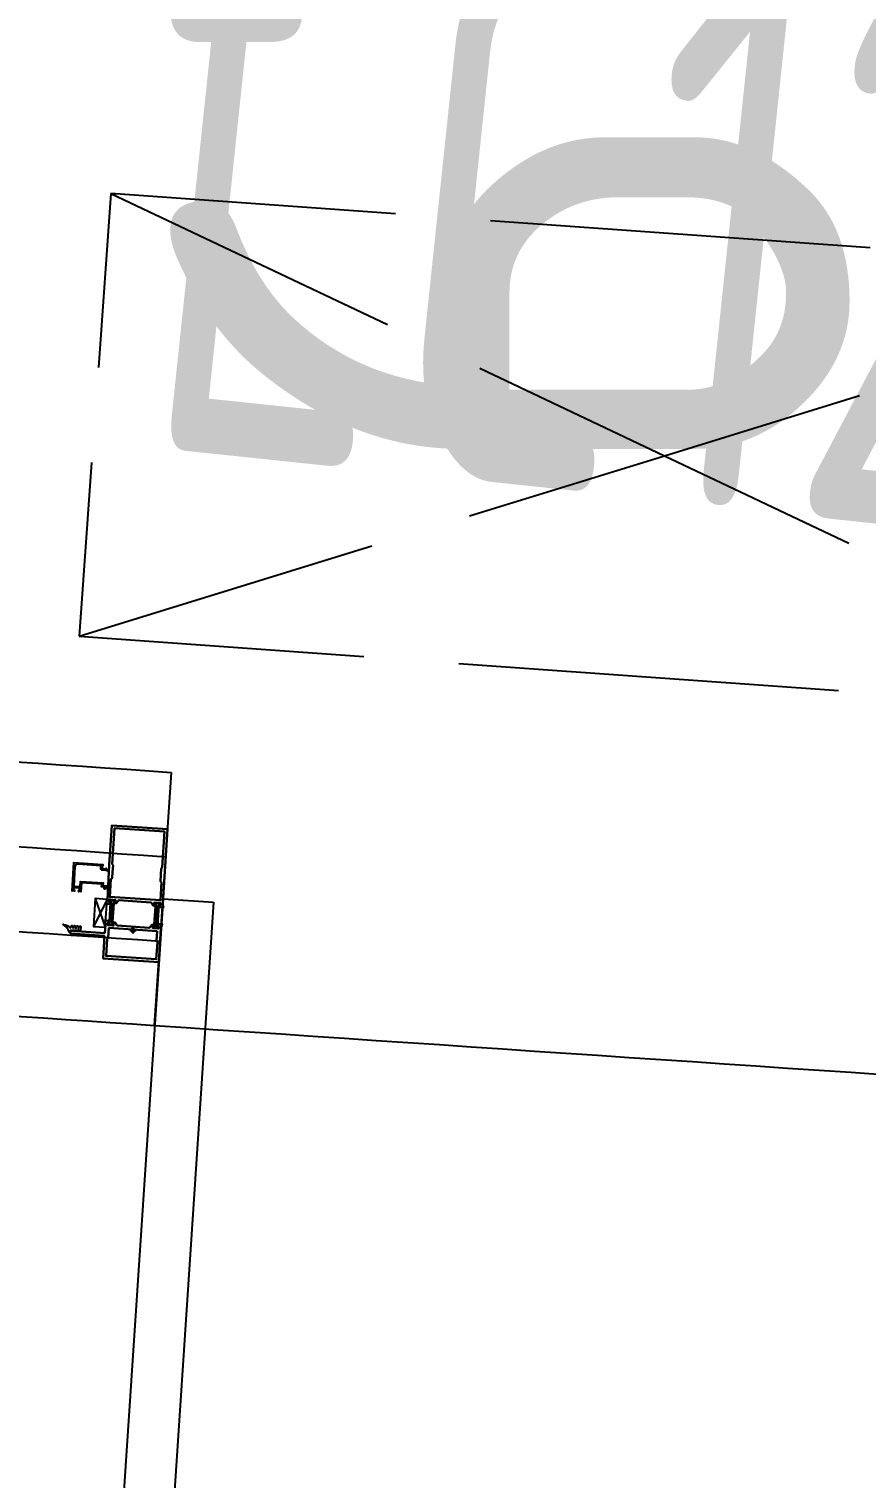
# Model space of a CAD drawing. Header units: inches. Extents: x 0 to 1813292486, y 0 to 3473589894.
# Drawn here: x 600562467 to 600563127, y 3473201497 to 3473202640 of the extents above; entities that cross this region are included whole.
import ezdxf

# ---------------------------------------------------------------- set-up
doc = ezdxf.new("R2010")
doc.units = ezdxf.units.IN
doc.header["$LTSCALE"] = 1000
doc.header["$MEASUREMENT"] = 0
for name, color, linetype in [('A-Anno-Note', 241, 'Continuous'), ('AX-MALL-DIM-P02$0$A-Anno-Dims', 3, 'Continuous'), ('AX-MALL-P02-200$0$A-Anno-Note', 241, 'Continuous'), ('AX-MALL-WALL-P02$0$A-Anno-Note', 241, 'Continuous'), ('AX-MALL-WALL-P02-QT$0$A-Anno-Note', 241, 'Continuous'), ('AX-MALL-WALL-P02-QT$0$A-Curt', 151, 'Continuous'), ('AX-MALL-WALL-P02-QT$0$A-Detl-Patt', 8, 'Continuous'), ('AX-MALL-WALL-P02-QT$0$A-Detl-Thin', 131, 'Continuous'), ('AX-MALL-WALL-P02-QT$0$A-Fixt', 81, 'Continuous'), ('AX-MALL-WALL-P02-QT$0$A-Wind', 4, 'Continuous'), ('AX-MALL-WALL-P02-QT$0$GASKET', 2, 'Continuous'), ('AX-MALL-WALL-P02-QT$0$STSF', 2, 'Continuous'), ('AX-MALL-WORD-P02$0$A-Wind-Iden', 11, 'Continuous')]:
    doc.layers.add(name, color=color, linetype=linetype)
doc.layers.add('AX-MALL-WALL-P02-QT$0$AM_SUPPR', color=6, linetype='Continuous', lineweight=30)
doc.styles.add('AX-MALL-DIM-P02$0$_TCH_DIM_T3', font='gbenor.shx')
doc.styles.add('AX-MALL-WORD-P02$0$_TCH_WINDOW', font='gbenor.shx', dxfattribs={"bigfont": 'gbcbig.shx'})
doc.dimstyles.new('AX-MALL-DIM-P02$0$_TCH_ARCH&&180', dxfattribs={"dimtxt": 535.5, "dimasz": 270, "dimexe": 450, "dimexo": 450, "dimgap": 137.25, "dimtad": 1, "dimdec": 0, "dimzin": 0, "dimdsep": 46, "dimtxsty": 'AX-MALL-DIM-P02$0$_TCH_DIM_T3', "dimblk": 'AX-MALL-DIM-P02$0$_ArchTick', "dimcen": 0.09, "dimclrt": 7, "dimazin": 2, "dimtfac": 1, "dimtdec": 0, "dimtix": 1, "dimtmove": 2, "dimatfit": 3, "dimfxl": 500, "dimtolj": 1, "dimtzin": 0, "dimarcsym": 0})

# ---------------------------------------------------------------- blocks, each defined once
blk = doc.blocks.new('AX-MALL-WORD-P02')
at = {"layer": 'AX-MALL-WORD-P02$0$A-Wind-Iden', "style": 'AX-MALL-WORD-P02$0$_TCH_WINDOW', "width": 0.7}
blk.add_text('LC1210', height=446.25, rotation=333.5501812666943, dxfattribs=at).set_placement((600363487.925942, 3473068790.030453))
blk = doc.blocks.new('AX-MALL-WALL-P02-QT$0$tj')
at = {"layer": 'AX-MALL-WALL-P02-QT$0$A-Detl-Patt'}
h = blk.add_hatch(dxfattribs=at)
h.set_pattern_fill('STEEL', color=256, scale=100.0000000000001, angle=50.43183869082386)
h.set_pattern_definition([(75.00000000004839, (-14278.19445574284, 156289.8254051208), (-153.3407249234246, 41.08752340989569), []), (75.00000000004839, (-14317.88195610046, 156358.5661673546), (-153.3407249234246, 41.08752340989569), [])])
edge = h.paths.add_edge_path()
edge.add_line((88101.273016572, 47666.64152574539), (87883.93542659283, 47459.84604215622))
edge.add_line((87883.93542659283, 47459.84604215622), (91571.54751467705, 43584.64122533798))
edge.add_arc((262949.389629302, 558937.705083496), 543101.4133620498, 251.6057364187558, 260.0288666978238)
edge.add_arc((172180.8466627672, -2862.146247219684), 27099.9982179492, 64.7128659603706, 96.9316049602786, ccw=False)
edge.add_arc((262948.9730309481, 558936.3205539446), 543099.9677998082, 261.6155114784545, 271.7251478115656)
edge.add_line((279298.9759148359, 16082.51663446426), (279298.9759315252, 16382.65274763107))
edge.add_arc((262948.9742454757, 558936.3204835369), 542799.9676941936, 261.62020364125146, 271.7261014454634, ccw=False)
edge.add_arc((172180.8456921196, -2862.14609140989), 27400.00151046549, 64.80631838577902, 96.83815911678944)
edge.add_arc((262949.394896181, 558937.7037490648), 542801.4137571028, 251.6136389015772, 260.02417327084333, ccw=False)
edge.add_line((91737.26096642017, 43845.69257831573), (88101.273016572, 47666.64152574539))
blk.add_lwpolyline([(88103.03003954887, 47737.33037519455), (87813.24658572674, 47461.60306501389), (91543.92713344097, 43541.13421487808, 0.03677856867194786), (168908.9495433569, 23989.2463850975, -0.1416543586965341), (183742.0972260237, 21592.70785188675, 0.04416604653312874), (279348.9759123325, 16034.00206041336), (279348.9759345055, 16434.18465709686, -0.04414427716130016), (183859.0483468771, 21979.79425859451, 0.1405450684183163), (168919.8474783897, 24393.46752309799, -0.03670519880877311), (91764.87840116024, 43889.20268630981), (88103.03007543087, 47737.33033752441)], format="xyb", dxfattribs=at)
blk.add_lwpolyline([(88101.273016572, 47666.64152574539), (87883.93542659283, 47459.84604215622), (91571.54751467705, 43584.64122533798, 0.0367693963449814), (168910.2986617088, 24039.77597379684, -0.1415142461245126), (183756.7420067787, 21641.08926153183, 0.04414024362697595), (279298.9759148359, 16082.51663446426), (279298.9759315252, 16382.65274763107, -0.04412389944666065), (183844.4648458958, 21931.40288829803, 0.1406825130026793), (168918.4574091434, 24342.94360637665, -0.03671436212623864), (91737.26096642017, 43845.69257831573)], format="xyb", close=True, dxfattribs=at)
blk = doc.blocks.new('AX-MALL-WALL-P02-QT$0$JB-AC(O)-Hide')
for p, q in [((-225, 174.9999999999709), (-450, 174.9999999999709)), ((-450, 174.9999999999709), (-450, 37.4999999999709)), ((-450, 174.9999999999709), (-225, 87.4999999999709)), ((150, 174.9999999999709), (-150, 174.9999999999709)), ((450, 174.9999999999709), (225.0000000000582, 174.9999999999709)), ((225.0000000000582, 87.5), (450, 174.9999999999709)), ((450, 37.4999999999709), (450, 174.9999999999709)), ((-150, 58.33333333331393), (0, -2.91038304567337e-11)), ((0, -2.91038304567337e-11), (150, 58.33333333331393)), ((-150, -58.33333333337214), (0, 0)), ((0, 0), (150, -58.33333333337214)), ((-450, -37.5000000000291), (-450, -175.0000000000291)), ((450, -175.0000000000291), (450, -37.5000000000291)), ((-450, -175.0000000000291), (-225, -87.5000000000291)), ((225.0000000000582, -87.50000000005821), (450, -175.0000000000291)), ((-450, -175.0000000000291), (-225, -175.0000000000291)), ((-150, -175.0000000000291), (150, -175.0000000000291)), ((225.0000000000582, -175.0000000000291), (450, -175.0000000000291))]:
    blk.add_line(p, q)
blk = doc.blocks.new('AX-MALL-WALL-P02-QT$0$A$C0A607B9E')
at = {"linetype": 'Continuous'}
h = blk.add_hatch(dxfattribs=at)
h.set_pattern_fill('ANSI37', color=1)
h.set_pattern_definition([(45, (-14339043.63523581, -8955566.604721913), (-1.122532015133644, 1.122532015133644), []), (135, (-14339043.63523581, -8955566.604721913), (-1.122532015133644, -1.122532015133644), [])])
edge = h.paths.add_edge_path()
edge.add_arc((-0.9139503181124102, 1.200005680356738), 0.3000000007109677, 90.00000149136477, 158.929007380809)
edge.add_arc((-10.52524774848678, 4.903107314972528), 9.999999999843164, 296.68295386745126, 338.92900744899754, ccw=False)
edge.add_arc((-5.899999882837115, -4.299994455418107), 0.3000000008783908, 116.6829538936344, 276.6693296848372)
edge.add_arc((-6.910409859460344, 4.341132302995603), 8.999999999489495, 276.6693296640343, 314.4305404647798)
edge.add_arc((-0.3999999367800706, -2.299994305821036), 0.3000000002775039, 15.965287726026588, 134.4305406202942, ccw=False)
edge.add_line((-0.1115713827311993, -2.217477826401591), (0.3154286928474903, -3.710016246885061))
edge.add_arc((0.7000000978382417, -3.599994275853302), 0.3999999995578422, 195.9652875317322, 344.0347155208576)
edge.add_line((1.084571508690715, -3.710016226395965), (1.511571504175663, -2.217477781698108))
edge.add_arc((1.800000062481238, -2.299994244905033), 0.2999999999106872, 15.965287485570286, 164.0347154745168, ccw=False)
edge.add_line((2.088428616523743, -2.217477766796947), (2.515428692102432, -3.710016187280416))
edge.add_arc((2.900000097758064, -3.599994215050893), 0.4000000005265283, 195.9652876704863, 344.0347156596117)
edge.add_line((3.284571509808302, -3.710016164928675), (3.711571503430605, -2.217477722093463))
edge.add_arc((4.00000006173618, -2.299994185300388), 0.2999999999106869, 15.965287485570173, 164.0347154745168, ccw=False)
edge.add_line((4.288428615778685, -2.217477707192302), (4.715428693220019, -3.710016125813127))
edge.add_arc((5.100000098210771, -3.599994154781367), 0.3999999995578422, 195.9652875317322, 344.0347155208576)
edge.add_line((5.484571509063244, -3.71001610532403), (5.911571504548192, -2.217477662488818))
edge.add_arc((6.200000063120209, -2.29999412476442), 0.299999999910687, 15.96528767057572, 164.0347156595223, ccw=False)
edge.add_line((6.488428616896272, -2.217477645725012), (6.915428692474961, -3.710016066208482))
edge.add_arc((7.300000097895622, -3.599994094782827), 0.4000000000795124, 195.9652875690395, 360.0000015636518)
edge.add_line((7.700000097975135, -3.599994083866477), (7.700000008568168, -0.2999997902661562))
edge.add_arc((7.400000008754432, -0.2999997986480594), 0.2999999998137356, 1.600825587715661e-06, 90.00000160082558)
edge.add_line((7.400000000372529, 2.011656761169434e-07), (0, 0))
edge.add_line((0, 0), (-4.097819328308105e-08, 1.500005705282092))
edge.add_line((-4.097819328308105e-08, 1.500005705282092), (-0.9139503259211779, 1.500005681067705))
at = {"color": 1, "linetype": 'Continuous'}
blk.add_lwpolyline([(-0.9139503259211779, 1.500005681067705, 0.3101686492580818), (-1.193891020491719, 1.30786301009357, -0.1864497568041369), (-6.03471584059298, -4.031942946836352, 0.8389983335969544), (-5.865158159285784, -4.597964344546199, 0.1662717036753362), (-0.610013160854578, -2.085764415562153, -0.5684557283123705), (-0.1115713827311993, -2.217477826401591), (0.3154286928474903, -3.710016246885061, 0.754029116043224), (1.084571508690715, -3.710016226395965), (1.511571504175663, -2.217477781698108, -0.7540291160419995), (2.088428616523743, -2.217477766796947), (2.515428692102432, -3.710016187280416, 0.754029116043224), (3.284571509808302, -3.710016164928675), (3.711571503430605, -2.217477722093463, -0.7540291160419994), (4.288428615778685, -2.217477707192302), (4.715428693220019, -3.710016125813127, 0.754029116043224), (5.484571509063244, -3.71001610532403), (5.911571504548192, -2.217477662488818, -0.7540291160419995), (6.488428616896272, -2.217477645725012), (6.915428692474961, -3.710016066208482, 0.8695526997197187), (7.700000097975135, -3.599994083866477), (7.700000008568168, -0.2999997902661562, 0.414213562373095), (7.400000000372529, 2.011656761169434e-07), (0, 0), (-4.097819328308105e-08, 1.500005705282092)], format="xyb", close=True, dxfattribs=at)
blk = doc.blocks.new('AX-MALL-WALL-P02-QT$0$尺寸分格点')
at = {"ltscale": 10}
h = blk.add_hatch(color=1, dxfattribs=at)
h.dxf.hatch_style = 1
edge = h.paths.add_edge_path()
edge.add_line((0, -1.5), (-5.470445860503725e-37, 1.862645149230957e-09))
edge.add_line((0, 1.862645149230957e-09), (-1.5, 0))
edge.add_arc((0, 0), 1.5, 180, 270)
edge = h.paths.add_edge_path()
edge.add_line((0, 1.5), (5.470445846917725e-37, 1.862645149230957e-09))
edge.add_line((0, 1.862645149230957e-09), (1.5, 0))
edge.add_arc((0, 0), 1.5, 0, 90)
for p, q in [((-2.5, 0), (2.5, 0)), ((0, -2.5), (0, 2.5))]:
    blk.add_line(p, q)
blk.add_circle((0, 0), 1.5)
blk = doc.blocks.new('AX-MALL-WALL-P02-QT$0$定位点')
blk.add_blockref('AX-MALL-WALL-P02-QT$0$尺寸分格点', (0, 0))
blk = doc.blocks.new('AX-MALL-WALL-P02-QT$0$A$C40565891')
h = blk.add_hatch()
h.set_pattern_fill('NET', color=6, scale=0.5, angle=315)
h.set_pattern_definition([(225.0000000000001, (-8954763.885715963, -14331520.94940183), (-1.122532015133644, 1.122532015133643), []), (135.0000000000001, (-8954763.885715963, -14331520.94940183), (1.122532015133643, 1.122532015133644), [])])
edge = h.paths.add_edge_path()
edge.add_line((-2.873205080628395, -1), (-17.1267949193716, -1))
edge.add_arc((-17.12679491817267, -2.000000000321539), 1.000000000321539, 90.00000006869386, 120.0000000686844)
edge.add_line((-17.6267949193716, -1.133974596858025), (-19.29999999888241, -2.099999999627471))
edge.add_line((-19.29999999888241, -2.099999999627471), (-19.59999999962747, -2.099999999627471))
edge.add_arc((-19.60000000055891, -1.700000000186378), 0.3999999994410928, 180.0000001333858, 270.00000013341844, ccw=False)
edge.add_line((-20, -1.700000001117587), (-20, 1.699999999254942))
edge.add_arc((-19.59999999962758, 1.699999999255055), 0.4000000003724153, 89.99999999998369, 180.0000000000163, ccw=False)
edge.add_line((-19.59999999962747, 2.099999999627471), (-19.29999999888241, 2.099999999627471))
edge.add_line((-19.29999999888241, 2.099999999627471), (-17.6267949193716, 1.133974596858025))
edge.add_arc((-17.12679491817268, 2.000000000321516), 1.000000000321515, 239.9999999313152, 269.9999999313065)
edge.add_line((-17.1267949193716, 1), (-2.873205080628395, 1))
edge.add_arc((-2.873205081827319, 2.000000000321497), 1.000000000321497, 270.0000000686933, 300.0000000686851)
edge.add_line((-2.373205080628395, 1.133974596858025), (-0.6999999992549419, 2.099999999627471))
edge.add_line((-0.6999999992549419, 2.099999999627471), (-0.400000000372529, 2.099999999627471))
edge.add_arc((-0.4000000003724153, 1.699999999255056), 0.4000000003724153, -1.63140612130519e-11, 90.00000000001631, ccw=False)
edge.add_line((0, 1.699999999254942), (0, -1.700000001117587))
edge.add_arc((-0.3999999994410927, -1.700000000186378), 0.3999999994410927, 269.99999986658156, 359.99999986661413, ccw=False)
edge.add_line((-0.400000000372529, -2.099999999627471), (-0.6999999992549419, -2.099999999627471))
edge.add_line((-0.6999999992549419, -2.099999999627471), (-2.373205080628395, -1.133974596858025))
edge.add_arc((-2.873205081827309, -2.00000000032146), 1.00000000032146, 59.99999993131432, 89.9999999313073)
at = {"layer": 'AX-MALL-WALL-P02-QT$0$STSF', "lineweight": 40}
blk.add_lwpolyline([(-2.873205080628395, -1), (-17.1267949193716, -1, 0.1316524975873539), (-17.6267949193716, -1.133974596858025), (-19.29999999888241, -2.099999999627471), (-19.59999999962747, -2.099999999627471, -0.4142135623732616), (-20, -1.700000001117587), (-20, 1.699999999254942, -0.4142135623732612), (-19.59999999962747, 2.099999999627471), (-19.29999999888241, 2.099999999627471), (-17.6267949193716, 1.133974596858025, 0.1316524975873571), (-17.1267949193716, 1), (-2.873205080628395, 1, 0.1316524975873597), (-2.373205080628395, 1.133974596858025), (-0.6999999992549419, 2.099999999627471), (-0.400000000372529, 2.099999999627471, -0.4142135623732616), (0, 1.699999999254942), (0, -1.700000001117587, -0.4142135623732616), (-0.400000000372529, -2.099999999627471), (-0.6999999992549419, -2.099999999627471), (-2.373205080628395, -1.133974596858025, 0.1316524975873647)], format="xyb", close=True, dxfattribs=at)
blk = doc.blocks.new('AX-MALL-WALL-P02-QT$0$A$C5DA96DE0')
at = {"layer": 'AX-MALL-WALL-P02-QT$0$AM_SUPPR', "color": 3}
for points in [[(-22.00068093277514, 105.1999999992549), (-22.00001176260412, 46.60000000149012, -0.414213562373095), (-21.70001176185906, 46.29999999888241), (-21.7000117637217, 45.30000000074506, -0.4142135651008757), (-21.90001176483929, 45.09999999962747), (-22.11765938811004, 45.09999999962747, 0.3152987896086648), (-22.30559791438282, 44.96840402856469), (-22.88795028813183, 43.36840402893722, 0.5486187836891172), (-22.68258061446249, 43.10076105967164), (-19.96206398494542, 43.32127769291401, 0.1763269799607178), (-19.83807377703488, 43.37909527309239), (-19.45859040878713, 43.75857864320278, 0.5773502703764628), (-19.54824795387685, 44.09318516403437), (-19.70076583139598, 44.13405220396817, -0.3107450373417215), (-19.86631920561194, 44.32805990986526), (-20.20001176558435, 46.220524456352), (-20.20001176558435, 46.30000000074506, -0.664494698151357), (-19.35008465312421, 46.6571428515017, 0.1962615707062706), (-19.21011380665004, 46.59999999962747), (-15.80001176707447, 46.59999999962747, -0.414213562373095), (-15.50001176446676, 46.30000000074506), (-15.50001176446676, 45.99448045343161), (-16.4794679954648, 44.32503772899508, 0.5796797259406589), (-16.35058767162263, 44.09999999776483), (-15.09727879799902, 44.09999999776483, 0.266079426403572), (-14.23476512730122, 44.59396623261273), (-13.34764037840068, 46.10603376291692, -0.2660794268336467), (-12.48512670956552, 46.59999999776483), (-12.48512670956552, 46.59999999776483), (12.48510318435729, 46.59999999962747, -0.2660794268336467), (13.3476168513298, 46.10603376291692), (14.23474160209298, 44.59396623261273, 0.266079426403572), (15.09725527279079, 44.09999999962747), (16.35056414455175, 44.09999999962747, 0.5796797259406589), (16.47944446653128, 44.32503772713244), (15.49998823925853, 45.99448045343161), (15.49998823553324, 46.29999999888241, -0.414213562373095), (15.7999882362783, 46.59999999962747), (19.21009027957916, 46.59999999962747, 0.1962615707062706), (19.35006112605333, 46.6571428515017, -0.664494698151357), (20.19998823665082, 46.29999999888241), (20.19998823665082, 46.220524456352), (19.86629567667842, 44.32805990800261, -0.3107450373417215), (19.70074230805039, 44.13405220396817), (19.54822442866862, 44.09318516217172, 0.5773502703764628), (19.45856687985361, 43.75857864320278), (19.83805025182664, 43.37909527309239, 0.1763269799607178), (19.96204045787454, 43.32127769291401), (22.68255708739161, 43.10076105967164, 0.5486187836891172), (22.88792676106095, 43.36840402893722), (22.30557438544929, 44.96840402670205, 0.3152987896086648), (22.11763586290181, 45.10000000149012), (21.89998823590577, 45.09999999962747, -0.4142135651008757), (21.69998823665082, 45.29999999888241), (21.69998823478818, 46.29999999888241, -0.414213562373095), (21.99998823739588, 46.59999999962747), (22.00029997527599, 73.89985392801464)], [(-12.48512671142817, 26.59999999962747), (-12.48512671142817, 26.59999999962747, -0.266079426695036), (-13.34764038026333, 27.09396623820066), (-14.23476512916386, 28.60603376477957, 0.2660794267352428), (-15.09727879799902, 29.10000000149012), (-16.35058767162263, 29.09999999962747, 0.5796797243171364), (-16.4794679954648, 28.87496227398515), (-15.50001176446676, 27.20551954396069), (-15.50001176819205, 26.90000000223517, -0.414213562429924), (-15.80001176521182, 26.59999999776483), (-19.21011380665004, 26.59999999962747, 0.196261570738114), (-19.35008465498686, 26.54285714589059, -0.6644947009864839), (-20.20001176558435, 26.90000000223517), (-20.20001176558435, 26.97947554662824), (-19.86631920747459, 28.87194008752704, -0.3107450376907102), (-19.70076583139598, 29.06594779156148), (-19.5482479557395, 29.10681483522058, 0.5773502691095918), (-19.45859040878713, 29.44142135605216), (-19.83807377517223, 29.82090472429991, 0.1763269806166101), (-19.96206398680806, 29.87872230820358), (-22.68258061632514, 30.0992389395833, 0.5486187865199976), (-22.88795028440654, 29.83159597031772), (-22.30559791252017, 28.23159597069025, 0.3152987889515711), (-22.1176593862474, 28.09999999962747), (-21.90001176297665, 28.09999999776483, -0.4142135620321224), (-21.70001176558435, 27.89999999850988), (-21.70001176558435, 26.90000000037253, -0.414213562429924), (-22.00001176446676, 26.59999999962747), (-22.00026272423565, -1.862645149230957e-09), (22.00026272051036, 0), (22.00006804615259, 18.00577012822032)], [(22.00005050562322, 19.99999999813735), (21.99998823739588, 26.59999999962747, -0.414213562429924), (21.69998823665082, 26.90000000037253), (21.69998823478818, 27.89999999850988, -0.4142135620321224), (21.89998823776841, 28.09999999962747), (22.11763586103916, 28.09999999776483, 0.3152987889515711), (22.30557438544929, 28.23159596882761), (22.88792676106095, 29.83159597218037, 0.5486187865199976), (22.68255708925426, 30.0992389395833), (19.96204045601189, 29.87872230820358, 0.1763269806166101), (19.83805024810135, 29.82090472429991), (19.45856687985361, 29.44142135605216, 0.5773502691095918), (19.54822443053126, 29.10681483708322), (19.70074230805039, 29.06594779156148, -0.3107450376907102), (19.86629567667842, 28.87194008752704), (20.19998823851347, 26.97947554290295), (20.19998824037611, 26.89999999850988, -0.6644947009864839), (19.35006112605333, 26.54285714402795, 0.196261570738114), (19.21009027957916, 26.59999999776483), (15.79998823441565, 26.59999999776483, -0.414213562429924), (15.49998823925853, 26.89999999850988), (15.49998823925853, 27.20551954582334), (16.47944446466863, 28.87496227398515, 0.5796797243171364), (16.3505641464144, 29.09999999962747), (15.09725527092814, 29.09999999776483, 0.2660794267352428), (14.23474160209298, 28.60603376477957), (13.3476168513298, 27.09396623820066, -0.266079426695036), (12.48510318249464, 26.59999999962747), (-12.48512671142817, 26.59999999962747)]]:
    blk.add_lwpolyline(points, format="xyb", dxfattribs=at)
for points in [[(22.00029996782541, 73.89983759261668), (22.00005446560681, 73.89983759261668), (21.99998823553324, 105.1999999992549), (-22.00068093277514, 105.1999999992549)], [(-19.80001176521182, 103), (-19.80001176521182, 103), (-19.80001176334918, 74.70021012239158), (-19.00001176446676, 73.70021012239158), (-19.00001176446676, 68.70021012239158), (-19.00001176446676, 63.70021012239158), (-20.00001176446676, 62.70021012611687), (-20.00001176446676, 48.79999999888241), (19.99998823553324, 48.79999999701977), (19.99998823739588, 62.70021012425423), (18.99998823739588, 63.70021012425423), (18.99998823739588, 68.70021012239158), (18.99998823553324, 73.70021012425423), (19.79998823814094, 74.70021012052894), (19.79998823814094, 103), (-19.80001176521182, 103)], [(-19.00003717839718, 24.40000000223517), (-19.00003717839718, 16.60000000149012), (-19.8001159671694, 15.59989579208195), (-19.80026083253324, 2.199999997392297), (-19.80001176521182, 2.199999999254942), (19.80023730732501, 2.199999997392297), (19.80009244196117, 15.5998957939446), (19.0000136513263, 16.60000000149012), (19.0000136513263, 24.40000000223517), (-19.00003717839718, 24.40000000223517)], [(21.99999776296318, 20.00577012635767), (43.9999977555126, 20.00634960085154), (43.99998722039163, 20.40634960122406), (44.99999512173235, 20.10637594014406), (44.99998722039163, 20.40637594088912), (45.99999512173235, 20.10640227980912), (45.99998722039163, 20.40640228055418), (46.99999512173235, 20.10642861947417), (46.99998722039163, 20.40642862021923), (47.99999511986971, 20.10645495913923), (47.99998721852899, 20.40645495988429), (48.99998721852899, 20.40648129954934), (49.00005043298006, 18.00648130103946), (22.00006804615259, 18.00577012822032)]]:
    blk.add_lwpolyline(points, dxfattribs=at)
at = {"color": 6, "ltscale": 10, "xscale": -0.9999999999999999, "rotation": 90}
blk.add_blockref('AX-MALL-WALL-P02-QT$0$A$C40565891', (-17.70395603775978, 26.59999999776483), dxfattribs=at)
at = {"color": 6, "ltscale": 10, "rotation": 270}
blk.add_blockref('AX-MALL-WALL-P02-QT$0$A$C40565891', (17.7039325106889, 26.59999999962747), dxfattribs=at)
blk = doc.blocks.new('AX-MALL-WALL-P02-QT$0$A$C3D8E1D5A')
at = {"color": 3, "ltscale": 10}
blk.add_lwpolyline([(-25.00024726614356, -18.80000000074506), (-25.00024726614356, -17.5), (-23.00024726614356, -17.5), (-23.00024726614356, -15.49870925210416), (-6.999231616035104, -15.49870925210416), (-6.999231616035104, -22.4997000452131), (-5.299231618642807, -22.49987648613751, 0.4142135623695433), (-4.999231617897749, -22.19987648539245), (-4.999231617897749, -21.80005405470729, 0.4140000559725384), (-5.299012914299965, -21.50005413405597), (-5.699499286711216, -21.49969883821905, -0.483847094079415), (-5.991148311644793, -21.13052784092724), (-5.699231617152691, -19.89966636151075), (-1.299031617119908, -19.89966636151075), (-1.005294770002365, -21.1397417280823, -0.4741802569087657), (-1.298974558711052, -21.49969902634621), (-1.699460931122303, -21.50005413405597, 0.4140000559734259), (-1.999242229387164, -21.80005405470729), (-1.999242229387164, -22.19987648539245, 0.4142135624494586), (-1.699242228642106, -22.49987648613751), (0.0007206704467535019, -22.49987648613751), (0, 0), (-22.90028521977365, 0), (-22.90028521977365, -1), (-22.40028521977365, -1), (-22.40028521977365, -3, -0.414213562373095), (-22.90028521977365, -3.5), (-25.00028521940112, -3.5), (-25.46520863845944, -2.913615984842181, 0.4988684829111732), (-25.94440526142716, -2.92562854103744), (-27.44440526142716, -5.025628542527556, 0.8192868568614478), (-27.04232501238585, -5.455046217888594), (-25.50028521940112, -4.5), (-22.90028521977365, -4.5, 0.414213562373095), (-21.40028521977365, -3), (-21.40028521977365, -1), (-3.19995454326272, -1, -0.4142094303452601), (-0.9999545440077782, -3.199968963861465), (-0.9996059481054544, -18.5), (-5.999231616035104, -18.5), (-5.999231616035104, -14.5), (-24.00024726614356, -14.5), (-24.00024726614356, -16.5), (-25.00024726614356, -16.5), (-27.20351210050285, -16.5, 0.6582415972160955), (-27.56668968312442, -17.34365977905691), (-25.86342484690249, -19.14365977980196, 0.6827143578984822), (-25.00028521940112, -18.79383949562907)], format="xyb", dxfattribs=at)
blk = doc.blocks.new('AX-MALL-WALL-P02-QT$0$A$C3EB17898')
at = {"color": 6}
for p, q in [((22.00011673569679, 23.00000000001455), (31.33093450777233, 1)), ((31.33093450404704, 22.99999999998545), (22.00011673942208, 0.9999999999854481))]:
    blk.add_line(p, q, dxfattribs=at)
blk.add_lwpolyline([(22.00011673569679, 23.00000000001455), (31.33093450404704, 22.99999999998545), (31.33093450777233, 1), (22.00011673942208, 0.9999999999854481)], close=True, dxfattribs=at)
at = {"color": 6, "ltscale": 10}
for name, p in [('AX-MALL-WALL-P02-QT$0$A$C5DA96DE0', (0, -23.70584608986974)), ('AX-MALL-WALL-P02-QT$0$A$C3D8E1D5A', (49.90040195731854, 50.19399150274694))]:
    blk.add_blockref(name, p, dxfattribs=at)
at = {"color": 6, "ltscale": 10, "rotation": 180}
blk.add_blockref('AX-MALL-WALL-P02-QT$0$A$C0A607B9E', (48.99995207971369, -3.305792821571231), dxfattribs=at)
at = {"layer": 'AX-MALL-WALL-P02-QT$0$GASKET', "extrusion": (0, 0, -1), "zscale": -1, "rotation": 270}
blk.add_blockref('AX-MALL-WALL-P02-QT$0$定位点', (1.455191522836685e-11, 0), dxfattribs=at)
blk = doc.blocks.new('AX-MALL-WALL-P02-QT$0$mqst2')
at = {"color": 6, "ltscale": 10, "xscale": -1, "rotation": 356.2216828755774}
blk.add_blockref('AX-MALL-WALL-P02-QT$0$A$C3EB17898', (348958.7866266966, -45344.71766233444), dxfattribs=at)
blk = doc.blocks.new('AX-MALL-WALL-P02-QT$0$$DorLib2D$00000002')
for p, q in [((-0.5, -5.684341886080802e-17), (-0.5000000000000007, 0.4875)), ((-0.475, -2.842170943040401e-17), (-0.4750000000000007, 0.4875)), ((-0.5, -5.684341886080802e-17), (-0.475, -2.842170943040401e-17))]:
    blk.add_line(p, q)
at = {"lineweight": 13}
blk.add_arc((-0.4875, -4.263256414560601e-17), 0.4875, 0, 88.53071641864632, dxfattribs=at)
blk = doc.blocks.new('AX-MALL-WALL-P02-QT')
at = {"layer": 'AX-MALL-WALL-P02-QT$0$A-Curt'}
blk.add_line((600363344.7258053, 3473068355.147947), (600363426.789489, 3473068537.536651), dxfattribs=at)
for centre, radius, start, end in [((600585645.7789183, 3473560475.401208), 539800.094338846, 245.5710245716199, 245.6902751852412), ((600585645.7790678, 3473560475.401155), 539866.7610169518, 245.57102455475, 245.6902856542152), ((600585645.7788116, 3473560475.401195), 539933.4276150577, 245.5710245812711, 245.6902961639667), ((600585645.7787926, 3473560475.401232), 540000.094307512, 245.5710245847243, 245.6903066480617)]:
    blk.add_arc(centre, radius, start, end, dxfattribs=at)
at = {"layer": 'AX-MALL-WALL-P02-QT$0$A-Wind'}
blk.add_arc((600585645.7789402, 3473560475.401198), 540000.0943375247, 245.6903066323103, 245.86007193741, dxfattribs=at)
at = {"layer": 'AX-MALL-WALL-P02-QT$0$A-Anno-Note', "rotation": 339.5681613092181}
blk.add_blockref('AX-MALL-WALL-P02-QT$0$mqst2', (600052179.2710491, 3473232742.396311), dxfattribs=at)
at = {"layer": 'AX-MALL-WALL-P02-QT$0$A-Detl-Thin', "rotation": 339.5681613091762}
blk.add_blockref('AX-MALL-WALL-P02-QT$0$tj', (600144118.6961328, 3473128496.287411), dxfattribs=at)
at = {"layer": 'AX-MALL-WALL-P02-QT$0$A-Fixt', "rotation": 335.4731844298868}
blk.add_blockref('AX-MALL-WALL-P02-QT$0$JB-AC(O)-Hide', (600363878.1384294, 3473068635.859376), dxfattribs=at)
at = {"layer": 'AX-MALL-WALL-P02-QT$0$A-Wind', "xscale": 1600, "yscale": -1600, "zscale": 200, "rotation": 335.7751892865626}
blk.add_blockref('AX-MALL-WALL-P02-QT$0$$DorLib2D$00000002', (600364115.3116648, 3473068118.087924), dxfattribs=at)
blk = doc.blocks.new('AX-MALL-WALL-P02')
at = {"layer": 'AX-MALL-WALL-P02$0$A-Anno-Note'}
blk.add_blockref('AX-MALL-WORD-P02', (0, 0), dxfattribs=at)
blk.add_blockref('AX-MALL-WALL-P02-QT', (0, 0), dxfattribs=at)
blk = doc.blocks.new('AX-MALL-DIM-P02$0$_ArchTick')
at = {"color": 0, "linetype": 'ByBlock', "const_width": 0.4}
blk.add_lwpolyline([(-0.5, -0.5), (0.5, 0.5)], dxfattribs=at)
blk = doc.blocks.new('*D1053')
at = {"layer": 'AX-MALL-DIM-P02$0$A-Anno-Dims', "color": 0, "lineweight": -2, "transparency": 16777216}
for p, q in [((600365290.1682339, 3473069939.338725), (600364438.386195, 3473070256.652528)), ((600364624.7324139, 3473069467.816029), (600364860.0758611, 3473070099.560754)), ((600365054.8247868, 3473069307.594), (600364203.0427477, 3473069624.907803))]:
    blk.add_line(p, q, dxfattribs=at)
at = {"layer": 'AX-MALL-DIM-P02$0$A-Anno-Dims', "color": 0, "lineweight": -2, "transparency": 16777216, "xscale": 270, "yscale": 270, "zscale": 270}
for p, rotation in [((600364860.0758611, 3473070099.560754), 69.56816131446499), ((600364624.7324139, 3473069467.816029), 249.568161314465)]:
    blk.add_blockref('AX-MALL-DIM-P02$0$_ArchTick', p, dxfattribs=dict(at, rotation=rotation))
at = {"layer": 'AX-MALL-DIM-P02$0$A-Anno-Dims', "color": 7, "transparency": 16777216, "insert": (600363924.3593091, 3473069108.853246), "char_height": 535.5, "attachment_point": 5, "rotation": 69.56816131446499, "style": 'AX-MALL-DIM-P02$0$_TCH_DIM_T3'}
blk.add_mtext('\\A1;674', dxfattribs=at)
blk = doc.blocks.new('AX-MALL-DIM-P02')
at = {"layer": 'AX-MALL-DIM-P02$0$A-Anno-Dims'}
dim = blk.add_linear_dim(base=(600364860.0758611, 3473070099.560754), p1=(600365476.5144526, 3473069150.502225), p2=(600365711.8579001, 3473069782.246951), angle=69.56816132861225, dimstyle='AX-MALL-DIM-P02$0$_TCH_ARCH&&180', dxfattribs=at)
dim.commit()
dim.dimension.update_dxf_attribs({"geometry": '*D1053', "text_midpoint": (600363924.3593091, 3473069108.853246), "dimtype": 129})
blk = doc.blocks.new('AX-MALL-P02-200')
at = {"layer": 'AX-MALL-P02-200$0$A-Anno-Note'}
blk.add_blockref('AX-MALL-WALL-P02', (0, 0), dxfattribs=at)
blk.add_blockref('AX-MALL-DIM-P02', (0, 0), dxfattribs=at)

msp = doc.modelspace()

# ---------------------------------------------------------------- block references
at = {"layer": 'A-Anno-Note', "rotation": 20.43183869077545}
msp.add_blockref('AX-MALL-P02-200', (1250392458.527329, 9048125.682563305), dxfattribs=at)

doc.saveas('drawing.dxf')
